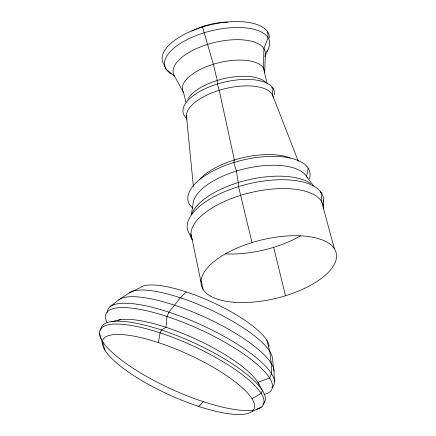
<?xml version="1.0" encoding="UTF-8"?>
<svg xmlns="http://www.w3.org/2000/svg" width="436" height="436" viewBox="0 0 436 436"><rect width="100%" height="100%" fill="white"/><g stroke="black" fill="none" stroke-linecap="round" stroke-linejoin="round"><path stroke-width="0.65" d="M191.262 214.79L192.985 204.473A59.007 25.604 -13.5 0 1 245.337 168.645A59.007 25.604 -13.5 0 1 307.244 177.665M261.349 407.137L252.172 411.388A83.118 22.35 24.5 0 1 124.843 369.477A83.118 22.35 24.5 0 1 158.399 342.609L160.077 332.859L161.391 329.976L165.969 327.311L166.972 316.487L168.945 312.165L180.373 297.777L186.33 291.957M308.208 168.236L306.579 176.466L313.446 185.763M264.903 56.604L267.693 50.145M198.544 406.374L203.432 401.72M110.15 306.666L118.679 299.93L129.132 292.987L140.212 287.646A71.482 19.222 24.5 0 1 211.836 302.006A71.482 19.222 24.5 0 1 269.121 346.571M251.986 398.689L261.148 393.419L262.461 390.536L257.943 382.421L269.568 377.968L271.541 373.641L271.192 363.221L269.791 351.362L266.81 340.184M204.637 25.898L202.522 26.988L213.351 64.245L217.232 80.426L217.39 84.028L219.221 90.274L234.366 159.99L233.843 162.508L236.421 171.059L238.296 182.553L238.536 186.613L252.013 242.569M111.6 321.583L120.663 319.67M271.486 87.216L273.05 88.317L272.228 94.361L298.328 161.249M320.002 191.878L321.517 193.006L321.599 201.476L334.45 248.923M185.932 102.411L183.611 92.699L174.509 76.196L166.094 69.133L163.783 64.054A54.871 23.806 -13.5 0 1 209.416 25.081A54.871 23.806 -13.5 0 1 269.415 38.008M189.687 204.757L192.652 208.348M186.99 119.339L184.341 115.649A46.816 20.312 -13.5 0 1 224.595 82.077A46.816 20.312 -13.5 0 1 274.353 94.65M192.401 239.974L189.262 233.756A69.793 30.28 -13.5 0 1 248.569 183.878A69.793 30.28 -13.5 0 1 323.545 201.792M99.457 333.137L102.269 342.87M102.547 341.808L104.962 350.293M273.677 247.326L285.498 295.755M267.164 83.641L263.442 68.103L263.922 48.647L268.031 37.725L267.753 32.019M201.269 280.806L203.067 289.406M190.924 233.696L200.969 281.83M274.489 381.783L273.977 370.916L272.364 358.457A79.423 21.359 24.5 0 0 208.713 308.944A79.423 21.359 24.5 0 0 129.132 292.987M186.401 115.524L193.377 186.434M323.621 200.631L323.648 208.893A67.88 29.452 -13.5 0 0 251.583 192.38A67.88 29.452 -13.5 0 0 192.042 239.369M158.399 342.609A83.118 22.35 24.5 0 1 252.172 411.388M101.561 339.802A89.772 24.143 24.5 0 1 189.638 344.358A89.772 24.143 24.5 0 1 256.957 409.306M253.223 410.113A89.772 24.143 24.5 0 1 171.958 389.353A89.772 24.143 24.5 0 1 102.667 341.628M100.771 330.254A89.772 24.143 24.5 0 1 193.426 342.598A89.772 24.143 24.5 0 1 262.663 404.254M118.379 320.1A81.69 21.969 24.5 0 1 195.121 338.794A81.69 21.969 24.5 0 1 259.071 384.416M107.207 322.858A91.124 24.503 24.5 0 1 199.492 329.3A91.124 24.503 24.5 0 1 263.884 394.476M107.409 312.449A91.124 24.503 24.5 0 1 201.459 324.978A91.124 24.503 24.5 0 1 271.742 387.566M118.679 299.93A86.115 23.157 24.5 0 1 204.969 317.228A86.115 23.157 24.5 0 1 273.977 370.916M187.747 99.157A42.134 18.279 -13.5 0 1 224.911 78.404A42.134 18.279 -13.5 0 1 265.426 82.072M300.442 235.871A67.88 29.452 -13.5 0 1 225.27 253.839M186.559 117.426A44.586 19.342 -13.5 0 1 226.971 88.219A44.586 19.342 -13.5 0 1 273.519 97.953M199.465 179.501A55.045 23.882 -13.5 0 1 290.136 157.93M190.396 205.781A62.55 27.136 -13.5 0 1 244.373 159.701A62.55 27.136 -13.5 0 1 309.478 178.809M191.459 214.501A64.91 28.16 -13.5 0 1 244.552 180.771A64.91 28.16 -13.5 0 1 310.508 183.485M171.195 73.94A53.797 23.342 -13.5 0 1 212.408 30.547A53.797 23.342 -13.5 0 1 266.75 51.699M191.807 31.087A38.957 16.9 -13.5 0 1 227.723 22.073M183.611 92.699A42.134 18.279 -13.5 0 1 218.649 62.773A42.134 18.279 -13.5 0 1 264.717 72.703L265.35 53.797A47.186 20.476 -13.5 0 0 213.754 42.679A47.186 20.476 -13.5 0 0 174.509 76.196M265.311 54.413A47.186 20.476 -13.5 0 1 265.126 55.661M234.143 302.279A69.335 30.084 -13.5 0 0 336.543 256.499A69.335 30.084 -13.5 0 0 235.582 248.716A69.335 30.084 -13.5 0 0 234.143 302.279"/></g></svg>
